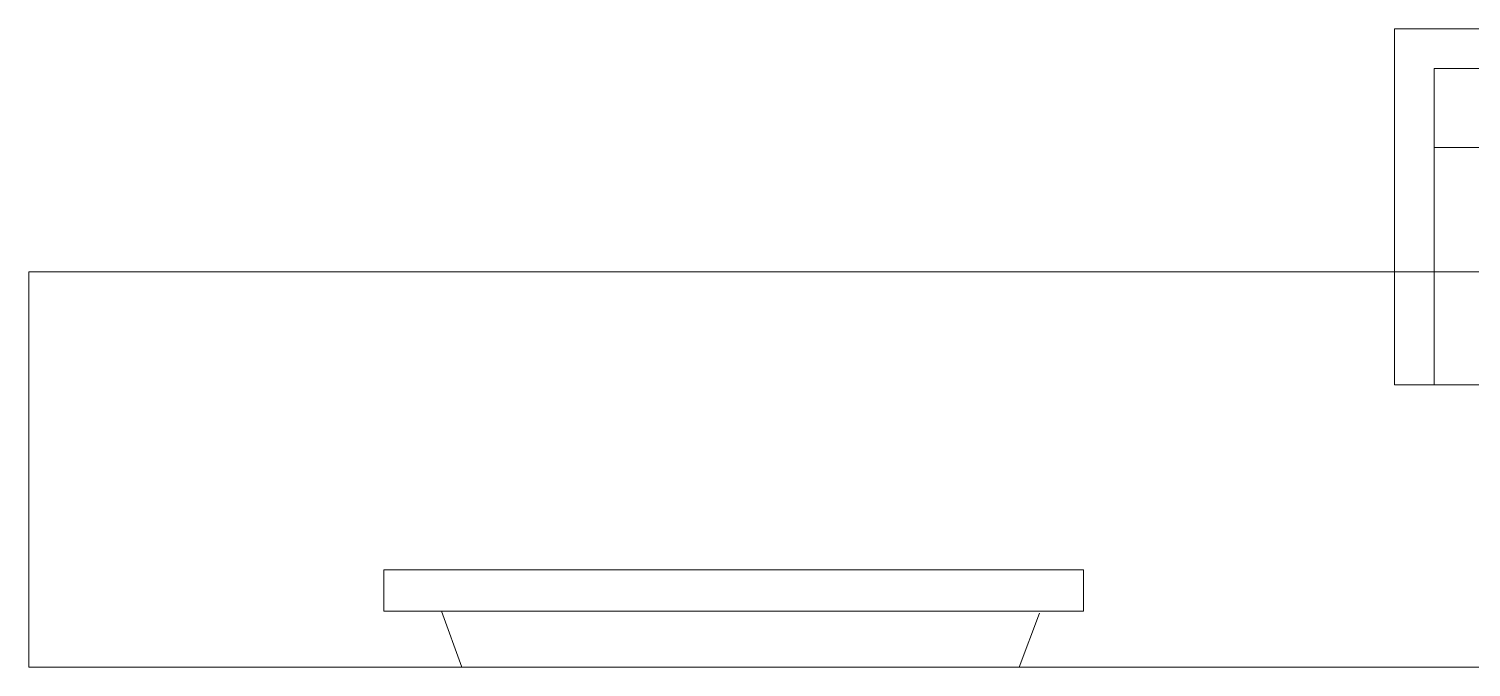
# Model space of a CAD drawing. Extents: x 72956 to 162056, y -6841 to 35159.
# Drawn here: x 136242 to 138066, y 19738 to 20546 of the extents above; entities that cross this region are included whole.
import ezdxf

# ---------------------------------------------------------------- set-up
doc = ezdxf.new("R2010")
doc.units = 0
doc.header["$LTSCALE"] = 1000
doc.header["$MEASUREMENT"] = 0
doc.layers.add('-厨卫', color=154, linetype='CONTINUOUS')
doc.layers.add('-家具', color=44, linetype='CONTINUOUS', lineweight=9)

# ---------------------------------------------------------------- blocks, each defined once
blk = doc.blocks.new('fghf')
at = {"layer": '-家具'}
for p, q in [((180608.6, 140987.8, 23437.5), (180608.6, 141437.8, 23437.5)), ((180608.6, 141437.8, 23437.5), (181118.6, 141437.8, 23437.5)), ((180658.6, 140987.8, 23437.5), (180658.6, 141387.8, 23437.5)), ((180658.6, 141387.8, 23437.5), (181068.6, 141387.8, 23437.5)), ((180658.6, 141287.8, 23437.5), (181068.6, 141287.8, 23437.5)), ((181118.6, 140987.8, 23437.5), (180608.6, 140987.8, 23437.5))]:
    blk.add_line(p, q, dxfattribs=at)
at = {"layer": '-家具', "extrusion": (0.000235387, 0.0043, 0.999991)}
for p, q in [((179330.4, 140753.5, 23437.3), (180215.3, 140753.5, 23437.1)), ((179330.4, 140701.5, 23437.6), (179330.4, 140753.5, 23437.3)), ((180215.3, 140753.5, 23437.1), (180215.3, 140701.5, 23437.3)), ((180215.3, 140701.5, 23437.3), (179330.4, 140701.5, 23437.6)), ((179429, 140630.6, 23437.6), (179403.4, 140701.6, 23437.3)), ((180159.7, 140699.1, 23437.1), (180134, 140630.6, 23437.4))]:
    blk.add_line(p, q, dxfattribs=at)
at = {"layer": '-家具', "elevation": 23437.5}
blk.add_lwpolyline([(178881.5, 140630.6), (178881.5, 141130.6), (181440, 141130.6), (181440, 140630.6)], close=True, dxfattribs=at)
blk = doc.blocks.new('A-6家具9')
at = {"layer": '-家具'}
blk.add_blockref('fghf', (8667.7, -65023.1, -23437.5), dxfattribs=at)

msp = doc.modelspace()

# ---------------------------------------------------------------- block references
at = {"layer": '-厨卫'}
msp.add_blockref('A-6家具9', (-51306.882, -55869.08), dxfattribs=at)

doc.saveas('drawing.dxf')
